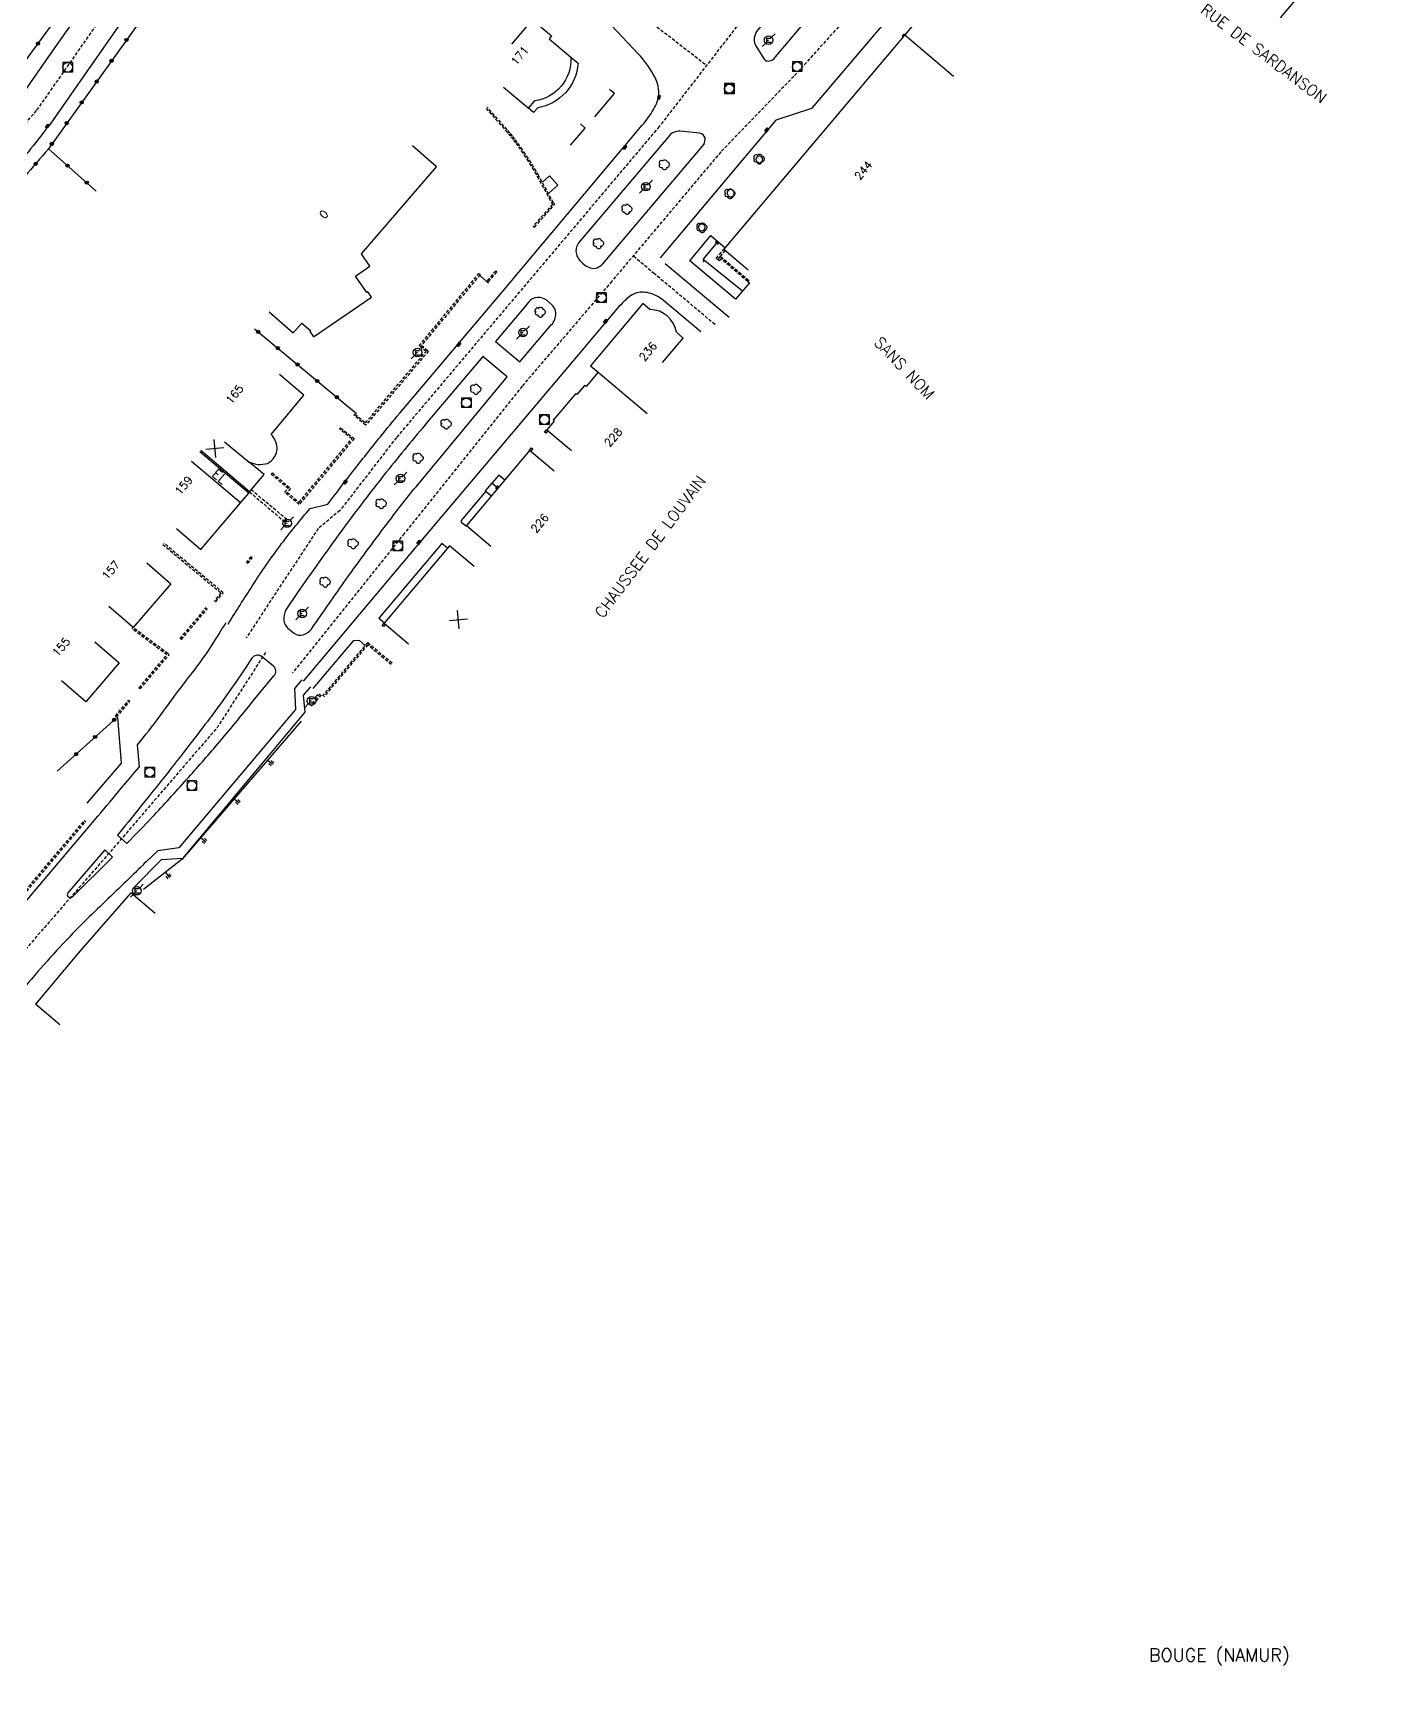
# Model space of a CAD drawing. Header units: millimetres. Extents: x 184999 to 186001, y 128999 to 130000.
# Drawn here: x 185790.6 to 186000, y 129256.5 to 129516.6 of the extents above; entities that cross this region are included whole.
import ezdxf
from ezdxf.enums import TextEntityAlignment as Align

# ---------------------------------------------------------------- set-up
doc = ezdxf.new("R2010")
doc.units = ezdxf.units.MM
doc.linetypes.add('DASHED', pattern=[0.75, 0.5, -0.25])
doc.layers.get('0').update_dxf_attribs({"linetype": 'CONTINUOUS'})
for name, color, linetype in [('W0001', 6, 'DASHED'), ('W0008', 7, 'CONTINUOUS'), ('W0100', 7, 'CONTINUOUS'), ('W0112', 1, 'DASHED'), ('W0211', 2, 'CONTINUOUS'), ('W0300', 7, 'CONTINUOUS'), ('W0322', 7, 'CONTINUOUS'), ('W0334', 7, 'CONTINUOUS'), ('W0400', 7, 'CONTINUOUS'), ('W0420', 7, 'CONTINUOUS'), ('W0471', 7, 'CONTINUOUS'), ('W0980', 7, 'CONTINUOUS'), ('W0984', 7, 'CONTINUOUS'), ('W0989', 7, 'CONTINUOUS'), ('W0991', 7, 'CONTINUOUS'), ('W1102', 7, 'CONTINUOUS')]:
    doc.layers.add(name, color=color, linetype=linetype)
doc.styles.get("Standard").update_dxf_attribs({"font": 'romans.shx', "width": 0.85})

# ---------------------------------------------------------------- blocks, each defined once
blk = doc.blocks.new('t991o')
at = {"color": 0, "linetype": 'Continuous'}
for p, q in [((-1, 1), (1, -1)), ((-1, -1), (1, 1))]:
    blk.add_line(p, q, dxfattribs=at)
blk = doc.blocks.new('T420')
for p, q in [((0.75, 0.75), (-0.75, 0.75)), ((-0.75, 0.75), (-0.75, -0.75)), ((0.75, 0.75), (0.75, -0.75)), ((0.75, -0.75), (-0.75, -0.75))]:
    blk.add_line(p, q)
blk.add_ellipse((0, 0), major_axis=(-0.53, 0.53), ratio=1, start_param=3.926991, end_param=10.210176)
blk = doc.blocks.new('T471')
for p, q in [((-0.333334, 0.333334), (-0.333334, -0.333334)), ((-0.333334, 0.333334), (0.333334, 0.333334)), ((-0.333334, 0), (0, 0)), ((0.500001, 0.500001), (1.000002, 1.000002)), ((-0.500001, -0.500001), (-1.000002, -1.000002)), ((-0.333334, -0.333334), (0.333334, -0.333334))]:
    blk.add_line(p, q)
blk.add_ellipse((0, 0), major_axis=(0.471405, 0.471405), ratio=1, start_param=5.4977871438, end_param=11.780972451)
blk = doc.blocks.new('t322o')
at = {"color": 0, "linetype": 'Continuous'}
for radius in [0.25, 0.15]:
    blk.add_circle((0, 0), radius, dxfattribs=at)
blk = doc.blocks.new('t211o')
at = {"color": 0, "linetype": 'Continuous'}
for p, q in [((-0.29, 0.5), (-0.29, 0)), ((0, 1), (0, 0)), ((0.29, 0.5), (0.29, 0))]:
    blk.add_line(p, q, dxfattribs=at)
blk = doc.blocks.new('T400')
for p, q in [((-0.15, 0.3), (0.15, 0.3)), ((-0.15, -0.25), (-0.15, 0.3)), ((-0.15, 0.15), (0.15, 0.15)), ((-0.15, 0), (0.15, 0)), ((0.15, 0.3), (0.15, -0.25)), ((-0.15, -0.15), (0.15, -0.15)), ((-0.15, -0.25), (-0.15, -0.3)), ((-0.15, -0.3), (0.15, -0.3)), ((0.15, -0.3), (0.15, -0.25))]:
    blk.add_line(p, q)
blk = doc.blocks.new('T300')
for p, q in [((-0.8, 0.51), (-0.86, 0.34)), ((-0.86, 0.34), (-0.86, 0.17)), ((-0.86, 0.17), (-0.74, 0.06)), ((-0.69, 0.63), (-0.8, 0.51)), ((-0.8, -0.06), (-0.74, 0.06)), ((-0.74, 0.06), (-0.69, 0.11)), ((-0.57, 0.69), (-0.69, 0.63)), ((-0.46, 0.69), (-0.57, 0.69)), ((-0.29, 0.63), (-0.46, 0.69)), ((-0.29, 0.63), (-0.17, 0.74)), ((-0.23, 0.57), (-0.29, 0.63)), ((-0.17, 0.74), (-0.06, 0.8)), ((-0.06, 0.8), (0.06, 0.8)), ((0.06, 0.8), (0.23, 0.74)), ((0.23, 0.74), (0.34, 0.63)), ((0.34, 0.63), (0.4, 0.51)), ((0.46, 0.46), (0.34, 0.46)), ((0.4, 0.51), (0.4, 0.46)), ((0.57, 0.4), (0.46, 0.46)), ((0.57, 0.4), (0.69, 0.29)), ((0.69, 0.29), (0.74, 0.17)), ((0.74, 0.06), (0.69, -0.17)), ((0.74, 0.17), (0.74, 0.06)), ((-0.8, -0.17), (-0.8, -0.06)), ((-0.8, -0.23), (-0.8, -0.17)), ((-0.74, -0.34), (-0.8, -0.23)), ((-0.69, -0.4), (-0.74, -0.34)), ((-0.51, -0.46), (-0.69, -0.4)), ((-0.4, -0.46), (-0.51, -0.46)), ((-0.4, -0.46), (-0.34, -0.46)), ((-0.34, -0.46), (-0.34, -0.4)), ((-0.34, -0.51), (-0.34, -0.46)), ((-0.29, -0.63), (-0.34, -0.51)), ((-0.17, -0.74), (-0.29, -0.63)), ((-0.06, -0.8), (-0.17, -0.74)), ((0.06, -0.8), (-0.06, -0.8)), ((0.17, -0.74), (0.06, -0.8)), ((0.23, -0.69), (0.17, -0.74)), ((0.29, -0.46), (0.23, -0.46)), ((0.29, -0.63), (0.23, -0.69)), ((0.46, -0.4), (0.29, -0.46)), ((0.34, -0.51), (0.29, -0.63)), ((0.34, -0.51), (0.34, -0.46)), ((0.57, -0.34), (0.46, -0.4)), ((0.63, -0.29), (0.57, -0.34)), ((0.69, -0.17), (0.63, -0.29))]:
    blk.add_line(p, q)

msp = doc.modelspace()

# ---------------------------------------------------------------- linework, layer by layer
at = {"layer": 'W0001'}
for points in [[(186000, 129620.2), (185995.71, 129615.04), (185980.09, 129598.64), (185969.88, 129593.04), (185963.07, 129587.24), (185954.66, 129578.23), (185941.65, 129563.63), (185934.24, 129555.23), (185909.62, 129527.22), (185901.41, 129518.82), (185888.39, 129502.02), (185847.36, 129453.46), (185838.55, 129442.06), (185835.15, 129439.26), (185823.9, 129422.17)], [(185780.96, 129605.54), (185786.6, 129601.85), (185791.05, 129598.6), (185827.83, 129568.03), (185884.5, 129520.37), (185895.82, 129511.6)], [(185980.09, 129598.64), (185976.9, 129589.89), (185974.7, 129585.69), (185962.88, 129571.89), (185949.47, 129554.89), (185927.45, 129529.88), (185909.43, 129509.88), (185898.02, 129498.07), (185881, 129477.87), (185866.98, 129461.47), (185848.56, 129438.46), (185841.56, 129429.66), (185831.12, 129416.69)], [(185751.4, 129470.06), (185763.34, 129479.39), (185771.68, 129485.48), (185777.58, 129490.36), (185783.89, 129496.26), (185791.21, 129504.59), (185805.86, 129525.53), (185829.66, 129556.02), (185834.82, 129562.15)], [(185897.12, 129471.11), (185887.65, 129479.03), (185884.33, 129481.83)]]:
    msp.add_lwpolyline(points, dxfattribs=at)
at = {"layer": 'W0001', "flags": 128}
msp.add_lwpolyline([(185826.91, 129419.88), (185819.34, 129408.14), (185802.43, 129388.49), (185763, 129343.12), (185740.4, 129314.86), (185666.92, 129227.72), (185617.96, 129169.59), (185599.76, 129148.68), (185585.71, 129136.23), (185555.59, 129115.94)], dxfattribs=at)
at = {"layer": 'W0008'}
msp.add_line((185801.84, 129389.05), (185803.03, 129387.92), dxfattribs=at)
at = {"layer": 'W0008', "flags": 128}
for points in [[(185749.87, 129472.66), (185757.29, 129478.17), (185770, 129487.5, 0.0305), (185777.64, 129493.92, 0.0181), (185781.53, 129497.83, 0.0232), (185788.41, 129506.31), (185794.26, 129514.67), (185799.05, 129521.44, -0.0034), (185801.6, 129525.05, -0.0066), (185804.29, 129528.6), (185812.85, 129539.71), (185824.48, 129554.39), (185826.15, 129556.47, 0.1168), (185826.67, 129557.56, 0.0732), (185826.7, 129558.58), (185826.22, 129563.91, 0.1082), (185825.79, 129565.17, 0.0872), (185825.2, 129565.9), (185815.07, 129574.42), (185802.29, 129585.12, 0.0057), (185793.96, 129592.09, 0.0104), (185786.98, 129597.53, 0.0022), (185784.27, 129599.52), (185774.52, 129605.54)], [(186000, 129523.85, -0.010287), (185993.86, 129527.62), (185992.95, 129528.14, -0.0035), (185986.23, 129532.76, -0.008), (185979.64, 129537.53), (185974.75, 129541.19), (185968.24, 129546.06, 0.0093), (185962.58, 129549.9, 0.0342), (185959.23, 129552.05, 0.1133), (185955.78, 129553, 0.1028), (185953.25, 129552.48, 0.117), (185951.94, 129551.61), (185912.21, 129504.83), (185906.62, 129503.04), (185888.54, 129481.54)], [(185804.57, 129518.58), (185798.99, 129510.64), (185793.26, 129502.43, -0.018), (185787.04, 129494.75, -0.0409), (185776.61, 129485, -0.0114), (185768.33, 129478.74), (185752.93, 129467.47)], [(185821.06, 129424.32, -0.0033), (185824.84, 129430.26, -0.0181), (185829.43, 129436.89, -0.0125), (185833.87, 129442.37), (185836.64, 129443.04, -0.0029), (185840.52, 129448.12, -0.005), (185844.85, 129453.57, -0.0013), (185847.87, 129457.28), (185863.78, 129476.04), (185885.76, 129502.23, 0.0466), (185887.52, 129504.72, 0.1141), (185888.37, 129507.16, 0.1337), (185887.5, 129510.13, 0.0666), (185885.11, 129513.41), (185880.96, 129517.82, 0.0124)], [(185894.9, 129469.96), (185889.06, 129474.85, 0.1145), (185886.79, 129476.03, 0.1495), (185884.62, 129475.98, 0.0993), (185882.95, 129474.75, 0.0258), (185881.86, 129473.62), (185875.49, 129466.08), (185850.56, 129436.55), (185832.79, 129415.42)], [(185580.02, 129139.95, 0.04), (185582.82, 129140.91, 0.0658), (185587.45, 129144.32, 0.0022), (185591.35, 129147.56, 0.0255), (185595.75, 129151.82, 0.0071), (185598.16, 129154.48, 0.0067), (185616.57, 129175.99), (185663.56, 129231.89), (185670.3, 129239.85), (185734.64, 129316.2), (185798.78, 129392.03), (185800.74, 129394.31, 0.0037), (185804.41, 129398.72, -0.0028), (185807.21, 129402.02), (185806.9, 129405.45, 0.0113), (185810.42, 129409.93, -0.0018), (185813.08, 129413.6, -0.0027), (185815.51, 129416.74, 0.0187), (185818.57, 129421.06, 0.003388), (185820.75, 129424.56, 0.003388)], [(185832.57, 129415.59), (185831.46, 129414.26), (185831.62, 129410.98), (185813.36, 129389.35), (185810.07, 129388.89), (185808.26, 129387.17, 0.0046), (185806.04, 129384.99, 0.0001), (185799.35, 129378.57, 0.0187), (185791.36, 129370.04, 0.0038), (185787.29, 129365.29), (185787.1, 129361.88), (185746.16, 129313.51), (185682.41, 129238.03), (185670.28, 129223.55), (185641.47, 129189.48), (185619.35, 129163.2, 0.1501), (185618.14, 129160.4, 0.1732), (185618.73, 129157.78, 0.0928), (185620.42, 129156.29), (185622.79, 129154.69)], [(185801.84, 129389.05), (185796.02, 129382.34, 0.777), (185796.7, 129381.67), (185803.03, 129387.92)]]:
    msp.add_lwpolyline(points, format="xyb", dxfattribs=at)
for points in [[(185903.57, 129516.82, 0.1064), (185903.21, 129515.6, 0.1353), (185903.5, 129514.64), (185904.69, 129512.71), (185904.86, 129512.5, 0.2168), (185905.41, 129512.27, 0.2292), (185906.29, 129512.61), (185912.02, 129519.4, -0.006), (185913.32, 129520.91, -0.0082), (185915.37, 129523.15), (185920.23, 129528.28), (185928.64, 129536.98, 0.0008), (185930.75, 129539.18, 0.0062), (185932.83, 129541.37), (185939.81, 129549.01), (185936.36, 129551.94), (185932.05, 129547.32), (185927.07, 129542.3), (185919.29, 129534.32), (185911.67, 129526.29, 0.006), (185910.31, 129524.82, 0.0038), (185908.97, 129523.31)], [(185895.4, 129499.3, 0.1549), (185895.56, 129500.25, 0.2862), (185894.73, 129501), (185891.7, 129501.31, 0.1325), (185890.64, 129501.12, 0.1097), (185890.04, 129500.69), (185875.81, 129483.85, 0.2295), (185875.47, 129482.13, 0.1144), (185875.99, 129481.13, 0.0756), (185876.95, 129480.3, 0.1078), (185877.89, 129479.9, 0.159), (185878.97, 129480.1, 0.059), (185879.58, 129480.57)], [(185867.35, 129473.81), (185862.83, 129468.46), (185866.64, 129465.26), (185870.72, 129470.07), (185871.55, 129471.04, 0.1933), (185872.26, 129472.9, 0.1927), (185871.55, 129474.29), (185870.88, 129474.87, 0.1977), (185869.4, 129475.34, 0.1967), (185868.01, 129474.61)], [(185830.09, 129426.55, 0.1256), (185829.75, 129424.88, 0.1739), (185830.36, 129423.75), (185831.29, 129422.94, 0.2363), (185832.81, 129422.63, 0.1311), (185834.09, 129423.54, -0.0046), (185839.5, 129431.31, -0.0063), (185845.86, 129439.93, -0.0118), (185850.43, 129445.78), (185864.67, 129462.92), (185860.87, 129466.14), (185852.23, 129455.9, 0.0069), (185845.82, 129448.1, 0.0111), (185837.85, 129437.61, 0.0037), (185832.02, 129429.42)], [(185828.2, 129416.26, 0.4739), (185828.15, 129417.73), (185826.25, 129419.29, 0.4007), (185824.8, 129419, -0.0061), (185821.26, 129413.8, -0.0113), (185815.1, 129405.55, -0.0058), (185807.11, 129395.44, -0.0017), (185803.77, 129391.36), (185805.26, 129390.04, 0.0036), (185809.23, 129394.18, 0.0056), (185814.56, 129400.02, 0.0063), (185819.42, 129405.54, 0.006), (185825, 129412.32)]]:
    msp.add_lwpolyline(points, format="xyb", close=True, dxfattribs=at)
for points in [[(185889.34, 129480.65), (185899.35, 129472.27)], [(185833.94, 129414.54), (185832.79, 129413.22), (185833.05, 129410.55), (185813.93, 129387.71), (185810.63, 129387.47), (185806.45, 129383.27)], [(185799.08, 129396.34), (185804.41, 129402.62), (185803.82, 129409.76)]]:
    msp.add_lwpolyline(points, dxfattribs=at)
at = {"layer": 'W0100'}
for p, q in [((185895.25, 129481.26), (185895.3, 129480.86)), ((185832.92, 129460.08), (185829.08, 129463.28)), ((185809.68, 129379.13), (185805.85, 129382.35)), ((185794.79, 129361.73), (185790.96, 129364.95))]:
    msp.add_line(p, q, dxfattribs=at)
at = {"layer": 'W0100', "flags": 128}
for points in [[(185985.42, 129519), (185988.63, 129522.83), (185955.61, 129550.51), (185940.94, 129533.12), (185926.75, 129516.34), (185926.59, 129516.48), (185926.37, 129516.22), (185926.54, 129516.08), (185898.5, 129482.88), (185902.32, 129479.65)], [(185902.23, 129477.83), (185902.5, 129477.6), (185900.34, 129475.05), (185893.2, 129481.08), (185896.48, 129485), (185898.68, 129483.09)], [(185871.99, 129448.21), (185868.17, 129451.43), (185858.3, 129439.71), (185862.13, 129436.49)], [(185813, 129439.24), (185816.8, 129435.99), (185823, 129443.24), (185824.29, 129444.76), (185824.42, 129444.98), (185826.68, 129447.71), (185824.38, 129449.63)], [(185859.49, 129433.33), (185855.67, 129436.56), (185845.43, 129424.44), (185849.25, 129421.21)], [(185808.35, 129433.89), (185812.13, 129430.62), (185806.23, 129423.78), (185802.44, 129427.05)], [(185800.24, 129421.53), (185804.05, 129418.29), (185798.87, 129412.2), (185795.06, 129415.44)], [(185805.85, 129382.35), (185797.67, 129372.94), (185790.96, 129364.95)]]:
    msp.add_lwpolyline(points, dxfattribs=at)
at = {"layer": 'W0100'}
msp.add_lwpolyline([(185865.38, 129514.92), (185868.62, 129518.72), (185871.59, 129516.2), (185871.22, 129515.75), (185874.58, 129512.89, -0.3991), (185868.9, 129506.06), (185867.91, 129504.92), (185864.08, 129508.12)], format="xyb", dxfattribs=at)
for points in [[(185827.46, 129473.08), (185831.24, 129469.8), (185832.56, 129471.32), (185834.01, 129470.11), (185833.86, 129470), (185834.43, 129469.18), (185843.47, 129475.4), (185842.91, 129476.22), (185842.75, 129476.11), (185840.97, 129478.69), (185843.22, 129480.24), (185841.89, 129482.16), (185853.64, 129495.74), (185849.86, 129499.01)], [(185901.42, 129476.33), (185895.25, 129481.26), (185897.58, 129484.04), (185897.18, 129484.01), (185897.62, 129483.64), (185897.58, 129484.04)], [(185862.28, 129446.37), (185863.23, 129445.57), (185863.2, 129445.97), (185862.83, 129445.53), (185863.23, 129445.57)]]:
    msp.add_lwpolyline(points, dxfattribs=at)
at = {"layer": 'W0100', "flags": 128}
for points in [[(185888.91, 129465.19), (185892.16, 129468.99), (185891.08, 129469.91, 0.3701), (185886.96, 129473.44), (185885.87, 129474.37), (185877.66, 129464.67), (185878.87, 129463.65), (185876.98, 129461.41), (185876.76, 129461.6), (185875.56, 129460.18), (185875.38, 129460.33), (185871.86, 129456.15), (185872.01, 129456), (185870.87, 129454.65), (185874.69, 129451.42)], [(185820.5, 129452.79), (185824.38, 129449.63, 0.1791), (185827.22, 129449.41, 0.2728), (185828.75, 129451.91, 0.1448), (185827.8, 129453.94), (185832.92, 129460.08)]]:
    msp.add_lwpolyline(points, format="xyb", dxfattribs=at)
at = {"layer": 'W0112'}
for p, q in [((185813.58, 129422.06), (185817.66, 129426.91)), ((185813.77, 129421.89), (185817.86, 129426.75)), ((185806.08, 129423.58), (185806.23, 129423.78)), ((185811.51, 129419.51), (185806.08, 129423.58)), ((185811.67, 129419.7), (185806.23, 129423.78)), ((185813.77, 129421.89), (185813.58, 129422.06)), ((185807.15, 129414.34), (185811.51, 129419.51)), ((185807.34, 129414.18), (185811.86, 129419.54)), ((185811.86, 129419.54), (185811.67, 129419.7)), ((185803.46, 129409.96), (185805.51, 129412.37)), ((185803.65, 129409.8), (185805.7, 129412.21)), ((185805.7, 129412.21), (185805.51, 129412.37)), ((185807.34, 129414.18), (185807.15, 129414.34)), ((185835.43, 129413.42), (185833.99, 129411.73)), ((185835.63, 129413.27), (185834.18, 129411.56)), ((185803.46, 129409.96), (185803.65, 129409.8)), ((185833.99, 129411.73), (185834.18, 129411.56)), ((185769.09, 129358.7), (185798.61, 129393.61)), ((185769.28, 129358.54), (185798.8, 129393.44)), ((185798.61, 129393.66), (185798.86, 129393.44))]:
    msp.add_line(p, q, dxfattribs=at)
for points in [[(185861.36, 129504.87), (185864.47, 129501.38), (185864.88, 129500.9), (185865.28, 129500.41), (185865.66, 129499.91), (185866.04, 129499.41), (185866.41, 129498.89), (185866.86, 129498.24), (185867.3, 129497.59), (185867.74, 129496.94), (185868.16, 129496.27), (185868.58, 129495.61), (185868.97, 129494.93), (185869.36, 129494.24), (185871.68, 129489.99), (185871.76, 129489.89), (185868.74, 129486.49), (185868.93, 129486.33), (185872.08, 129489.89), (185871.88, 129490.13), (185869.58, 129494.36), (185869.19, 129495.05), (185868.79, 129495.73), (185868.38, 129496.41), (185867.95, 129497.07), (185867.51, 129497.73), (185867.07, 129498.39), (185866.61, 129499.03), (185866.24, 129499.55), (185865.86, 129500.06), (185865.48, 129500.57), (185865.08, 129501.06), (185864.66, 129501.54), (185861.52, 129505.06)], [(185898.7, 129482.71), (185897.67, 129481.47), (185897.73, 129481.42), (185897.99, 129481.75), (185902.39, 129478.02), (185902.23, 129477.83), (185898.03, 129481.39), (185897.78, 129481.06), (185897.31, 129481.44), (185898.51, 129482.87)], [(185871.03, 129454.52), (185870.7, 129454.16), (185870.51, 129454.32), (185870.82, 129454.68), (185870.87, 129454.65)], [(185868.17, 129451.43), (185868.15, 129451.49), (185868.44, 129451.85), (185868.64, 129451.69), (185868.32, 129451.3)], [(185824.42, 129444.98), (185829.97, 129440.25), (185830.25, 129440.66), (185824.67, 129445.28)], [(185810.88, 129436.75), (185819.95, 129429.18), (185818.94, 129427.98), (185819.13, 129427.82), (185820.3, 129429.21), (185811.04, 129436.95)], [(185845.62, 129424.28), (185845.32, 129423.95), (185845.13, 129424.12), (185845.43, 129424.44)], [(185846.69, 129418.19), (185842.85, 129421.43), (185835.83, 129413.12)], [(185846.53, 129418), (185842.88, 129421.08), (185836.03, 129412.96)]]:
    msp.add_lwpolyline(points, dxfattribs=at)
for points in [[(185860.42, 129478.9), (185851.25, 129467.81), (185852.36, 129466.96), (185842.55, 129455.39), (185840.72, 129456.94), (185840.88, 129457.13), (185842.53, 129455.74), (185852, 129466.92), (185850.9, 129467.77), (185860.23, 129479.06)], [(185862.86, 129479.49), (185861.55, 129477.97), (185861.74, 129477.8), (185863.05, 129479.33)], [(185838.63, 129454.99), (185840.75, 129453.31), (185832.17, 129442.98), (185829.94, 129444.89), (185830.45, 129445.49), (185827.82, 129447.72), (185827.99, 129447.92), (185830.8, 129445.52), (185830.29, 129444.92), (185832.14, 129443.33), (185840.4, 129453.27), (185838.47, 129454.8)], [(185824.13, 129433.84), (185824.83, 129434.68), (185824.64, 129434.84), (185823.94, 129433.99)]]:
    msp.add_lwpolyline(points, close=True, dxfattribs=at)
at = {"layer": 'W0211', "flags": 128}
msp.add_lwpolyline([(185832.46, 129409.16), (185813.89, 129387.58), (185807.85, 129382.85)], dxfattribs=at)
at = {"layer": 'W0322'}
for p, q in [((185792.99, 129498.58), (185800.48, 129491.96)), ((185794.38, 129401.32), (185803.56, 129409.62))]:
    msp.add_line(p, q, dxfattribs=at)
at = {"layer": 'W0322', "flags": 128}
for points in [[(185767.88, 129488.63), (185771.94, 129491.78), (185774, 129493.29), (185777.14, 129496.39), (185779.88, 129499.56), (185785.03, 129506.4), (185789.4, 129512.29), (185796.1, 129521.43)], [(185825.19, 129470.46), (185841.14, 129457.19)]]:
    msp.add_lwpolyline(points, dxfattribs=at)
msp.add_lwpolyline([(185807.53, 129518.81), (185801.07, 129509.8), (185792.99, 129498.58, -0.0216), (185785.38, 129489.99, -0.0198), (185778.88, 129484.07), (185772.41, 129478.51)], format="xyb", dxfattribs=at)
at = {"layer": 'W0334', "flags": 128}
for points in [[(185874.58, 129512.89), (185875.73, 129511.94, -0.3463), (185869.45, 129504.95), (185868.79, 129504.22), (185867.95, 129504.95)], [(185861.31, 129445.07), (185857.46, 129440.51, 0.2205), (185857.45, 129440.35, 0.1793), (185857.49, 129440.25), (185858.25, 129439.65)]]:
    msp.add_lwpolyline(points, format="xyb", dxfattribs=at)
for points in [[(185878.34, 129503.57), (185881.44, 129507.2), (185880.65, 129507.83)], [(185874.56, 129499.13), (185876.85, 129501.8), (185876.09, 129502.44)], [(185871.16, 129491.61), (185872.56, 129492.89), (185871.29, 129494.34), (185870.18, 129493.37)], [(185860.4, 129478.77), (185861.75, 129477.56)], [(185864.28, 129446.81), (185863.34, 129447.59), (185861.21, 129445.15), (185862.19, 129444.33)], [(185855.34, 129436.17), (185854.46, 129436.92), (185844.61, 129425.25), (185845.49, 129424.51)], [(185842.47, 129420.98), (185841.58, 129421.74), (185840.61, 129421.71), (185834.31, 129414.27)]]:
    msp.add_lwpolyline(points, dxfattribs=at)
at = {"layer": 'W0334'}
for points in [[(185904.04, 129496.36), (185904.14, 129496.37, 21.27666)], [(185899.53, 129491.06), (185899.72, 129491.08, 11.743631)], [(185895.06, 129485.76), (185895.16, 129485.77, 20.908196)]]:
    msp.add_lwpolyline(points, format="xyb", close=True, dxfattribs=at)
at = {"layer": 'W1102'}
for p, q in [((185926.54, 129516.08), (185926.75, 129516.34)), ((185926.75, 129516.34), (185934.39, 129509.88)), ((185878.87, 129463.65), (185886.5, 129457.19)), ((185824.29, 129444.76), (185816.66, 129451.23)), ((185824.42, 129444.98), (185816.8, 129451.45)), ((185823, 129443.24), (185815.37, 129449.71))]:
    msp.add_line(p, q, dxfattribs=at)

# ---------------------------------------------------------------- block references
at = {"layer": 'W0211'}
for p, rotation in [((185828, 129402.44), 49.30717883773787), ((185822.78, 129396.38), 49.30717883773787), ((185817.57, 129390.31), 49.30717883773787), ((185811.89, 129384.73), 38.03414965195198)]:
    msp.add_blockref('t211o', p, dxfattribs=dict(at, rotation=rotation))
at = {"layer": 'W0300'}
for p in [(185889.24, 129496.05), (185904.05, 129496.94), (185899.49, 129491.53), (185883.4, 129489.09), (185895.12, 129486.22), (185878.96, 129483.74), (185869.86, 129473.01), (185859.79, 129460.97), (185855.17, 129455.55), (185850.77, 129450.22), (185845.02, 129443.1), (185840.62, 129436.86), (185836.25, 129430.86)]:
    msp.add_blockref('T300', p, dxfattribs=at)
at = {"layer": 'W0322'}
for p, rotation in [((185791.37, 129514.98), 53.77402566257337), ((185805.2, 129515.56), 234.3842251259536), ((185802.87, 129512.31), 234.3842251259536), ((185800.54, 129509.06), 234.2485338693174), ((185798.2, 129505.81), 234.2485338693174), ((185795.86, 129502.57), 234.2485338693174), ((185793.53, 129499.32), 234.2485338693174), ((185791.02, 129496.21), 229.5897651221358), ((185795.99, 129495.93), 318.502770122445), ((185798.99, 129493.28), 318.502770122445), ((185825.76, 129469.98), 320.2384731855886), ((185828.84, 129467.42), 320.2384731855886), ((185831.91, 129464.86), 320.2384731855886), ((185834.99, 129462.3), 320.2384731855886), ((185838.06, 129459.75), 320.2384731855886), ((185803.28, 129409.37), 42.14320081463273), ((185800.31, 129406.69), 42.14320081463273), ((185797.34, 129404), 42.14320081463273)]:
    msp.add_blockref('t322o', p, dxfattribs=dict(at, rotation=rotation))
at = {"layer": 'W0400'}
for p, rotation in [((185888.37, 129506.61), 349.021951982835), ((185792.85, 129502.1), 321.199218593104), ((185905.19, 129501.48), 139.8840795873327), ((185883.03, 129498.77), 138.6057172420359), ((185880.03, 129471.61), 139.4198137672108), ((185857.12, 129468.01), 319.5857055218729), ((185839.37, 129446.52), 141.6551441819549), ((185850.87, 129437.1), 139.8525148640379)]:
    msp.add_blockref('T400', p, dxfattribs=dict(at, rotation=rotation))
at = {"layer": 'W0420'}
for p in [(185796.01, 129511.28), (185909.95, 129511.37), (185899.34, 129508), (185899.37, 129507.89), (185879.36, 129475.32), (185858.28, 129458.88), (185870.48, 129456.25), (185847.55, 129436.5), (185808.83, 129401.18), (185815.4, 129399.07)]:
    msp.add_blockref('T420', p, dxfattribs=at)
at = {"layer": 'W0471'}
for p in [(185905.49, 129515.53), (185886.33, 129492.64), (185867.13, 129469.85), (185850.65, 129466.73), (185848.01, 129447.05), (185830.28, 129440.06), (185832.64, 129425.98), (185834.09, 129412.34), (185806.82, 129382.67)]:
    msp.add_blockref('T471', p, dxfattribs=at)
at = {"layer": 'W0991'}
for p, rotation in [((185819.01, 129451.77), 50.36276272764595), ((185857.04, 129425.01), 49.79577212412016)]:
    msp.add_blockref('t991o', p, dxfattribs=dict(at, rotation=rotation))

# ---------------------------------------------------------------- texts
at = {"layer": 'W0980'}
msp.add_text('BOUGE (NAMUR)', height=2, dxfattribs=at).set_placement((185975.89, 129263.15), align=Align.MIDDLE)
at = {"layer": 'W0984'}
msp.add_text('EL', height=1.5, rotation=319.7035, dxfattribs=at).set_placement((185819.78, 129447.38), align=Align.MIDDLE)
at = {"layer": 'W0989'}
for s, rotation, p in [('RUE DE SARDANSON', 322.8382, (185982.84, 129513.44)), ('SANS NOM', 313.3887, (185926.7, 129464.32)), ('CHAUSSEE DE LOUVAIN', 53.0576, (185887, 129436.4))]:
    msp.add_text(s, height=1.75, rotation=rotation, dxfattribs=at).set_placement(p, align=Align.MIDDLE)
at = {"layer": 'W0991'}
for s, rotation, p in [('171', 50.085, (185866.62, 129513.1)), ('244', 50.3129, (185920.28, 129495.2)), ('0', 49.1879, (185836, 129488.32)), ('236', 49.7658, (185886.65, 129466.92)), ('165', 50.7476, (185822.07, 129460.23)), ('228', 48.3572, (185881.22, 129453.5)), ('159', 49.7035, (185814.13, 129445.98)), ('226', 49.9251, (185869.74, 129440.1)), ('157', 49.2123, (185802.75, 129432.75)), ('155', 49.6077, (185794.99, 129420.75))]:
    msp.add_text(s, height=1.25, rotation=rotation, dxfattribs=at).set_placement(p, align=Align.MIDDLE)

doc.saveas('drawing.dxf')
